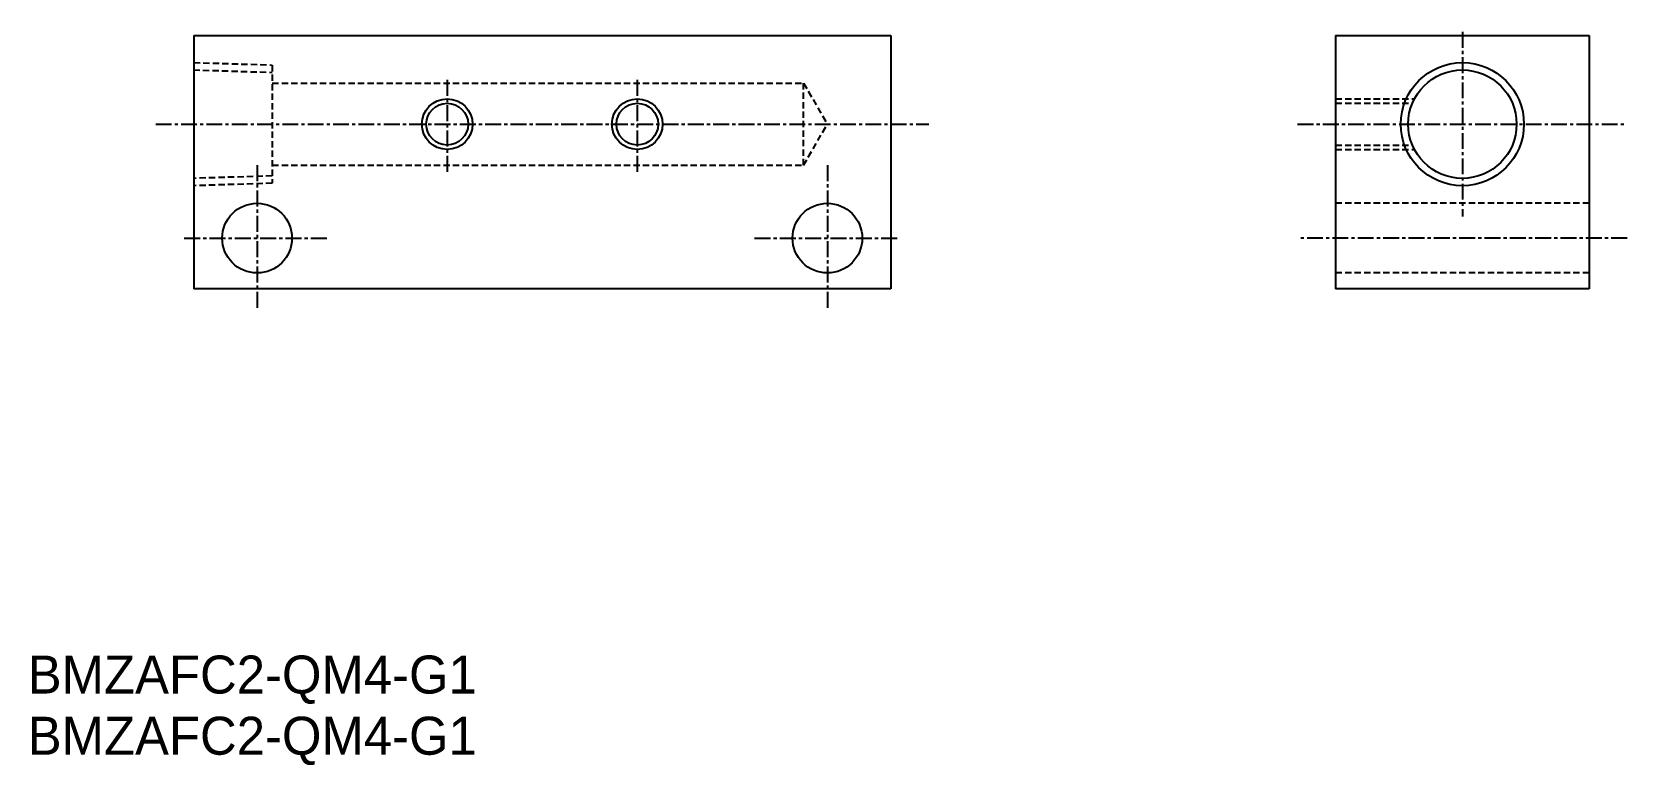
# Model space of a CAD drawing. Extents: x 588 to 714, y 172 to 230.
import ezdxf

# ---------------------------------------------------------------- set-up
doc = ezdxf.new("R2010")
doc.units = 0
doc.linetypes.add('CENTER', pattern=[2, 1.25, -0.25, 0.25, -0.25])
doc.linetypes.add('DASHED', pattern=[0.75, 0.5, -0.25])
doc.layers.get('0').update_dxf_attribs({"linetype": 'CONTINUOUS'})
doc.layers.add('CENTER', color=1, linetype='CENTER')

msp = doc.modelspace()

# ---------------------------------------------------------------- linework, layer by layer
at = {"color": 7, "linetype": 'CONTINUOUS'}
for p, q in [((601.16, 229.42), (656.16, 229.42)), ((601.16, 229.42), (601.16, 209.42)), ((656.16, 229.42), (656.16, 209.42)), ((691.27, 229.42), (691.27, 209.42)), ((691.27, 229.42), (711.27, 229.42)), ((711.27, 229.42), (711.27, 209.42)), ((601.16, 227.67), (601.16, 217.17)), ((656.16, 209.42), (601.16, 209.42)), ((711.27, 209.42), (691.27, 209.42))]:
    msp.add_line(p, q, dxfattribs=at)
at = {"color": 3, "linetype": 'DASHED'}
for p, q in [((601.14, 226.71), (607.36, 226.51)), ((601.16, 227.29), (607.36, 227.09)), ((607.36, 227.09), (607.36, 217.75)), ((607.36, 225.67), (649.28, 225.67)), ((649.28, 225.67), (651.16, 222.42)), ((649.28, 219.17), (649.28, 225.67)), ((691.27, 224.42), (697.48, 224.42)), ((691.27, 224.07), (697.32, 224.07)), ((649.28, 219.17), (651.16, 222.42)), ((691.27, 220.77), (697.32, 220.77)), ((691.27, 220.42), (697.48, 220.42)), ((607.36, 219.17), (649.28, 219.17)), ((607.36, 218.33), (601.14, 218.14)), ((607.36, 217.75), (601.16, 217.56)), ((711.27, 216.17), (691.27, 216.17)), ((711.27, 210.67), (691.27, 210.67))]:
    msp.add_line(p, q, dxfattribs=at)
at = {"color": 3, "linetype": 'CONTINUOUS'}
for centre, radius in [((701.27, 222.42), 4.86), ((621.16, 222.42), 2), ((636.16, 222.42), 2)]:
    msp.add_circle(centre, radius, dxfattribs=at)
at = {"color": 7, "linetype": 'CONTINUOUS'}
for centre, radius in [((701.27, 222.42), 4.28), ((621.16, 222.42), 1.65), ((636.16, 222.42), 1.65), ((606.16, 213.42), 2.75), ((651.16, 213.42), 2.75)]:
    msp.add_circle(centre, radius, dxfattribs=at)
at = {"layer": 'CENTER', "color": 1, "linetype": 'CENTER'}
for p, q in [((701.27, 229.71), (701.27, 215.14)), ((621.16, 225.91), (621.16, 218.6)), ((636.16, 225.91), (636.16, 218.6)), ((598.16, 222.42), (659.16, 222.42)), ((688.27, 222.42), (714.27, 222.42)), ((606.16, 219.17), (606.16, 207.67)), ((651.16, 219.17), (651.16, 207.67)), ((600.41, 213.42), (611.91, 213.42)), ((645.41, 213.42), (656.91, 213.42)), ((714.27, 213.42), (688.27, 213.42))]:
    msp.add_line(p, q, dxfattribs=at)

# ---------------------------------------------------------------- texts
at = {"color": 7, "linetype": 'CONTINUOUS'}
for p in [(588.06, 177.46), (588.06, 172.63)]:
    msp.add_text('BMZAFC2-QM4-G1', height=3, dxfattribs=at).set_placement(p)

doc.saveas('drawing.dxf')
